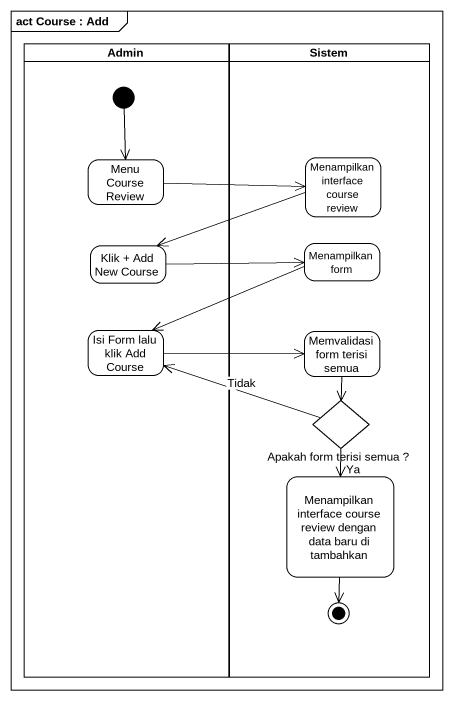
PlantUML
@startuml
mainframe act Course : Add
hide empty description
state Admin <<partition>> {
  state "Menu Course Review" as Menu_Course_Review
  state "Klik + Add New Course" as Klik_Add_New_Course
  state "Isi Form lalu klik Add Course" as Isi_Form_lalu_klik_Add
  [*] --> Menu_Course_Review
}
state Sistem <<partition>> {
  state "Menampilkan interface course review" as Menampilkan_interface
  state "Menampilkan form" as Menampilkan_form
  state "Memvalidasi form terisi semua" as Memvalidasi_form_terisi
  state "Apakah form terisi semua ?" as Apakah_form_terisi_semua <<choice>>
  state "Menampilkan interface course review dengan data baru di tambahkan" as Menampilkan_interface_2
  Menampilkan_interface_2 --> [*]
}
Menu_Course_Review -right-> Menampilkan_interface
Menampilkan_interface -left-> Klik_Add_New_Course
Klik_Add_New_Course -right-> Menampilkan_form
Menampilkan_form -left-> Isi_Form_lalu_klik_Add
Isi_Form_lalu_klik_Add -right-> Memvalidasi_form_terisi
Memvalidasi_form_terisi --> Apakah_form_terisi_semua
Apakah_form_terisi_semua -left-> Isi_Form_lalu_klik_Add : Tidak
Apakah_form_terisi_semua --> Menampilkan_interface_2 : Ya
@enduml
